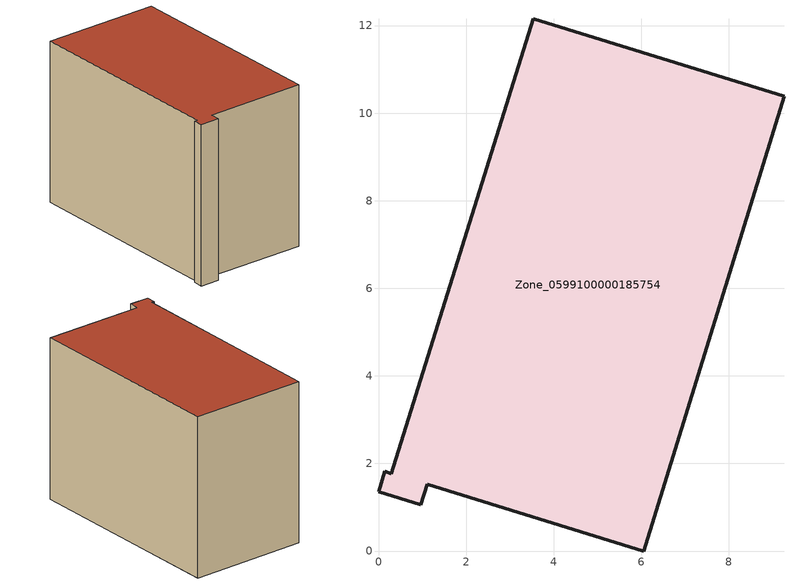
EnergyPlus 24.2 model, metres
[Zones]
Zone_0599100000185754
 floor ground (C_G): 0.97,1.06 0,1.35 0.14,1.82 0.29,1.77 3.54,12.15 9.26,10.38 6.06,0 1.11,1.53 z0
 wall outside (C_F): 0.29,1.77 0.14,1.82 0,1.35 0.97,1.06 1.11,1.53 6.06,0 9.26,10.38 3.54,12.15 0.29,1.77 z0:8.25
 roof outside (C_R): 9.26,10.38 3.54,12.15 0.29,1.77 0.14,1.82 0,1.35 0.97,1.06 1.11,1.53 6.06,0 z8.25
[BUILDING]
Pand.0599100000185754: North Axis=0; Terrain=City; Loads Convergence Tolerance Value=0.04; Temperature Convergence Tolerance Value=0.4; Solar Distribution=FullExterior; Maximum Number of Warmup Days=25; Minimum Number of Warmup Days=1
[Site:Location]
Rotterdam.The.Hague.AP_ZH_NLD Design_Conditions: Latitude=51.96; Longitude=4.45; Time Zone=1; Elevation=-4.5
[SITE:GROUNDTEMPERATURE:BUILDINGSURFACE]
18, 18, 18, 18, 18, 18, 18, 18, 18, 18, 18, 18
[MATERIAL] Thermal Absorptance=0.9; Solar Absorptance=0.7; Visible Absorptance=0.7
Name | Roughness | Thickness | Conductivity | Density | Specific Heat
G.TI.1975-1991 | MediumSmooth | 0.15 | 0.288461 | 540 | 1210
F.TI.1975-1991 | Rough | 0.3 | 0.230769 | 1920 | 840
R.TI.1975-1991 | MediumRough | 0.2 | 0.153846 | 1500 | 1000
[CONSTRUCTION]
C_G: G.TI.1975-1991
C_F: F.TI.1975-1991
C_R: R.TI.1975-1991
[ZONE]
Zone_0599100000185754: Type=1; Multiplier=1; Ceiling Height=Autocalculate; Volume=Autocalculate; Floor Area=autocalculate; Part of Total Floor Area=Yes
[ZONEINFILTRATION:DESIGNFLOWRATE]
Infil_Zone_0599100000185754: Zone or ZoneList or Space or SpaceList=Zone_0599100000185754; Schedule=AlwaysOn; Design Flow Rate Calculation Method=Flow/Area; Flow Rate per Floor Area=0.003; Constant Term Coefficient=1; Temperature Term Coefficient=0; Velocity Term Coefficient=0; Velocity Squared Term Coefficient=0
[HVACTEMPLATE:ZONE:IDEALLOADSAIRSYSTEM]
Zone_0599100000185754: Maximum Heating Supply Air Temperature=50; Minimum Cooling Supply Air Temperature=13; Maximum Heating Supply Air Humidity Ratio=0.0156; Minimum Cooling Supply Air Humidity Ratio=0.0077; Heating Limit=NoLimit; Cooling Limit=NoLimit; Dehumidification Control Type=ConstantSensibleHeatRatio; Cooling Sensible Heat Ratio=0.7; Dehumidification Setpoint=60; Humidification Control Type=None; Humidification Setpoint=30; Outdoor Air Method=None; Outdoor Air Flow Rate per Person=0.00944; Outdoor Air Flow Rate per Zone Floor Area=0; Outdoor Air Flow Rate per Zone=0; Demand Controlled Ventilation Type=None; Outdoor Air Economizer Type=NoEconomizer; Heat Recovery Type=None; Sensible Heat Recovery Effectiveness=0.7; Latent Heat Recovery Effectiveness=0.65
[ZONECONTROL:THERMOSTAT]
ThermostatControl_Zone_0599100000185754: Zone or ZoneList=Zone_0599100000185754; Control Type Schedule=DualSetpointControlType; Control 1=Thermostat_Zone_0599100000185754; Temperature Difference Between Cutout And Setpoint=0
[THERMOSTATSETPOINT:DUALSETPOINT]
Thermostat_Zone_0599100000185754: Heating Setpoint Temperature Schedule=HeatingSetpoint_Zone_0599100000185754; Cooling Setpoint Temperature Schedule=CoolingSetpoint_Zone_0599100000185754
[SCHEDULE:COMPACT]
HeatingSetpoint_Zone_0599100000185754: Through: 12/31, For: AllDays, Until: 24:00, 21
CoolingSetpoint_Zone_0599100000185754: Through: 12/31, For: AllDays, Until: 24:00, 24
DualSetpointControlType: Through: 12/31, For: AllDays, Until: 24:00, 4
AlwaysOn: Through: 12/31, For: AllDays, Until: 24:00, 1
